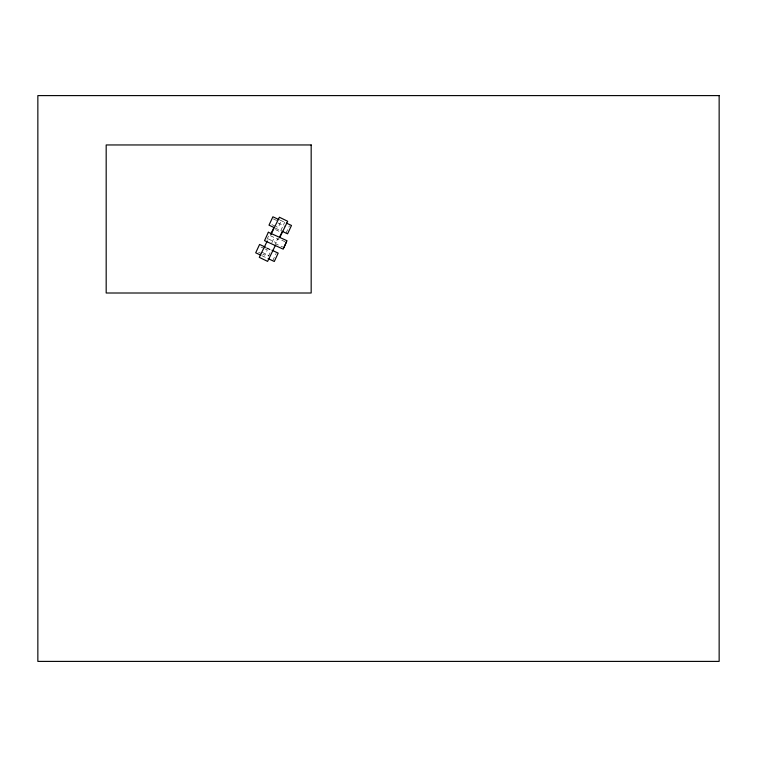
<?xml version="1.0" encoding="UTF-8"?>
<svg xmlns="http://www.w3.org/2000/svg" width="757" height="757" viewBox="0 0 757 757"><rect width="100%" height="100%" fill="white"/><g stroke="black" fill="none" stroke-linecap="round" stroke-linejoin="round"><path stroke-width="0.57" stroke-dasharray="3.79 2.84" d="M267.06 239.278L268.489 236.118M271.839 242.713L274.223 237.452M280.601 222.312L278.16 227.535L276.068 226.561M268.461 256.226L270.41 252.043M280.79 230.667L284.689 222.293M272.719 260.758L276.135 253.434M286.023 233.099L289.439 225.785M285.19 241.786L277.838 238.455L275.453 243.707L282.806 247.047M280.128 220.164L285.294 222.577M273.277 218.896L278.51 221.337M271.886 224.611L275.028 226.078M275.198 228.056L281.396 230.942M266.824 247.823L270.959 249.744M261.023 247.037L264.155 248.495M265.205 248.987L267.297 249.961L264.855 255.194L262.764 254.21M258.582 252.261L261.723 253.727M261.894 255.705L267.051 258.118M277.904 222.927L285.162 226.466M275.52 229.589L279.664 231.614M270.4 235.682L278.699 239.723M268.29 238.9L276.589 242.95M266.426 248.069L270.571 250.094M261.827 252.157L269.095 255.696"/><path stroke-width="1.14" d="M283.866 247.52L286.25 242.268M267.297 240.953L259.301 257.342L267.6 261.392L275.586 244.994M270.911 233.762L273.447 228.576M270.902 234.651L279.39 217.24L287.688 221.281L279.702 237.679M279.721 236.771L281.746 232.617M279.096 219.691L272.899 216.795L269 225.16L274.157 227.573M286.326 223.06L291.492 225.463L287.584 233.837L281.841 231.15M265.792 247.34L259.594 244.445L255.696 252.81L260.862 255.223M271.99 250.226L278.188 253.122L274.289 261.487L268.092 258.591M268.347 232.257L264.534 240.66L283.213 249.138L287.026 240.735L268.347 232.257M719.15 95.6L37.85 95.6L37.85 661.4L719.15 661.4L719.15 95.6M311.174 144.956L106.179 144.956L106.179 293.006L311.174 293.006L311.174 144.956"/></g></svg>
